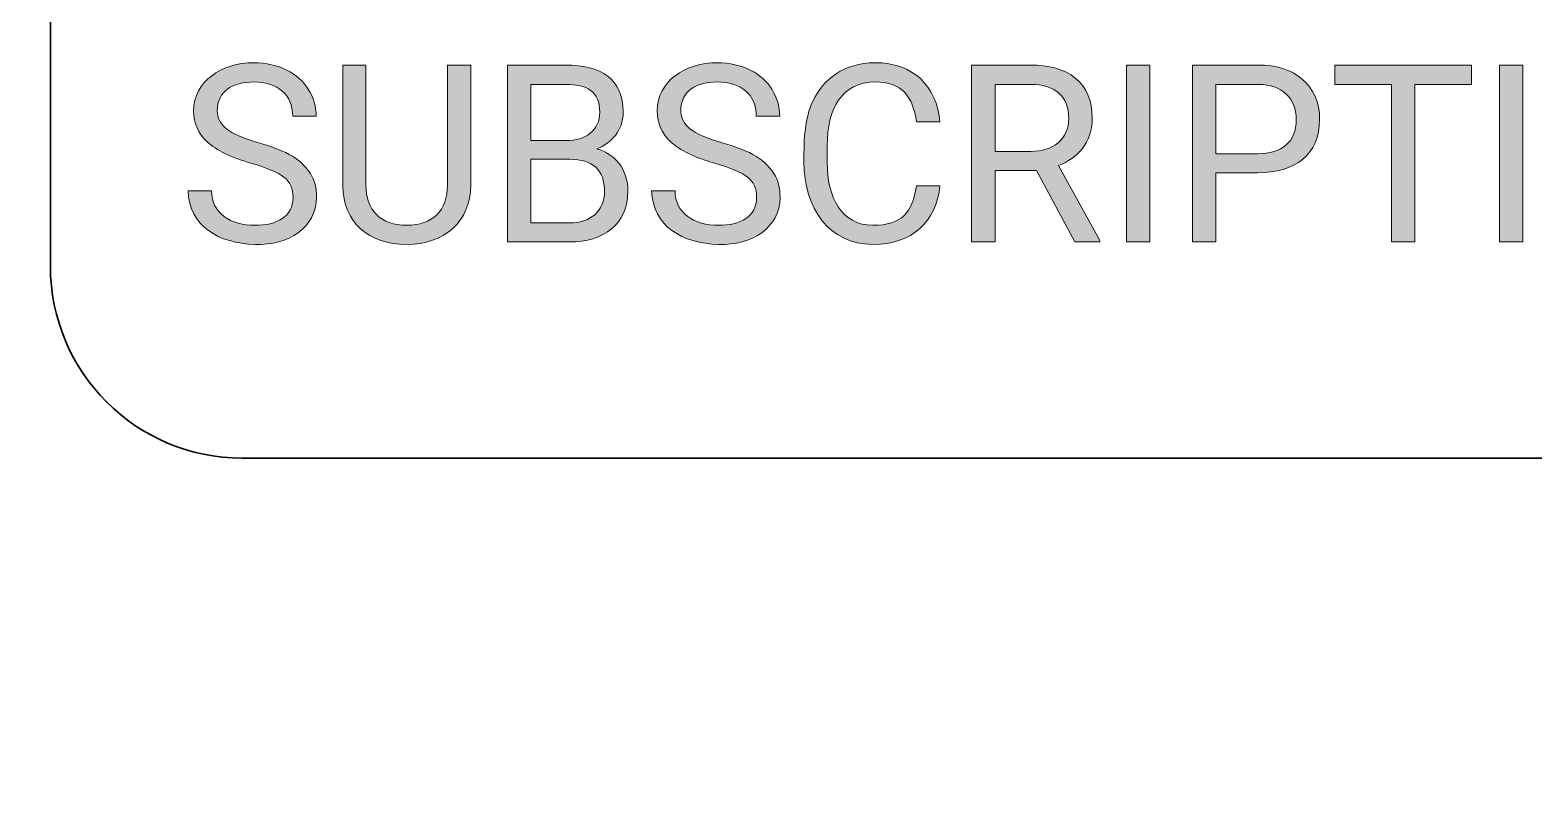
# Model space of a CAD drawing. Extents: x 3 to 1760, y 20 to 1040.
# Drawn here: x 566.7 to 660.8, y 622.4 to 670.5 of the extents above; entities that cross this region are included whole.
import ezdxf

# ---------------------------------------------------------------- set-up
doc = ezdxf.new("R2010")
doc.units = 0
doc.header["$MEASUREMENT"] = 0
doc.layers.add('Layer 1', color=7, linetype='Continuous', lineweight=0)

# ---------------------------------------------------------------- blocks, each defined once
blk = doc.blocks.new('Block_159')
at = {"layer": 'Layer 1', "true_color": 0x282c33, "transparency": 33554687}
h = blk.add_hatch(color=250, dxfattribs=at)
h.dxf.hatch_style = 2
edge = h.paths.add_edge_path()
edge.add_spline(control_points=[(580.812, 658.323), (582.172, 658.323), (583.197, 658.855), (583.197, 660.078), (583.197, 660.617), (583.007, 661.042), (582.628, 661.338), (582.248, 661.635), (581.557, 661.923), (580.562, 662.212), (579.308, 662.569), (578.397, 663.017), (577.827, 663.541), (577.258, 664.065), (576.977, 664.711), (576.977, 665.478), (576.977, 667.339), (578.731, 668.493), (580.736, 668.493), (582.301, 668.493), (583.539, 667.817), (584.147, 666.838), (584.473, 666.321), (584.64, 665.759), (584.64, 665.144), (584.64, 665.144), (583.174, 665.144), (583.174, 665.144), (583.174, 666.541), (582.195, 667.293), (580.736, 667.293), (579.43, 667.293), (578.465, 666.716), (578.45, 665.501), (578.45, 665.053), (578.648, 664.673), (579.027, 664.361), (579.407, 664.05), (580.053, 663.769), (580.972, 663.503), (582.529, 663.055), (583.592, 662.622), (584.283, 661.559), (584.549, 661.156), (584.663, 660.655), (584.663, 660.093), (584.648, 658.148), (582.909, 657.07), (580.812, 657.13), (578.549, 657.191), (576.703, 658.262), (576.627, 660.488), (576.627, 660.488), (578.093, 660.488), (578.093, 660.488), (578.093, 659.067), (579.308, 658.323), (580.812, 658.323)], knot_values=[0, 0, 0, 0, 1, 1, 1, 2, 2, 2, 3, 3, 3, 4, 4, 4, 5, 5, 5, 6, 6, 6, 7, 7, 7, 8, 8, 8, 9, 9, 9, 10, 10, 10, 11, 11, 11, 12, 12, 12, 13, 13, 13, 14, 14, 14, 15, 15, 15, 16, 16, 16, 17, 17, 17, 18, 18, 18, 19, 19, 19, 19], degree=3, periodic=0)
edge.add_line((580.812, 658.323), (580.812, 658.323))
h = blk.add_hatch(color=250, dxfattribs=at)
h.dxf.hatch_style = 2
edge = h.paths.add_edge_path()
edge.add_spline(control_points=[(590.299, 658.323), (591.924, 658.323), (592.859, 659.242), (592.851, 660.845), (592.851, 660.845), (592.851, 668.341), (592.851, 668.341), (592.851, 668.341), (594.317, 668.341), (594.317, 668.341), (594.317, 668.341), (594.317, 660.822), (594.317, 660.822), (594.294, 658.543), (592.661, 657.13), (590.299, 657.13), (587.952, 657.13), (586.304, 658.505), (586.311, 660.807), (586.311, 660.807), (586.311, 668.341), (586.311, 668.341), (586.311, 668.341), (587.755, 668.341), (587.755, 668.341), (587.755, 668.341), (587.755, 660.852), (587.755, 660.852), (587.747, 659.257), (588.689, 658.323), (590.299, 658.323)], knot_values=[0, 0, 0, 0, 1, 1, 1, 2, 2, 2, 3, 3, 3, 4, 4, 4, 5, 5, 5, 6, 6, 6, 7, 7, 7, 8, 8, 8, 9, 9, 9, 10, 10, 10, 10], degree=3, periodic=0)
edge.add_line((590.299, 658.323), (590.299, 658.323))
h = blk.add_hatch(color=250, dxfattribs=at)
h.dxf.hatch_style = 2
edge = h.paths.add_edge_path()
edge.add_spline(control_points=[(600.485, 658.475), (601.783, 658.46), (602.68, 659.196), (602.68, 660.457), (602.68, 661.787), (601.958, 662.455), (600.507, 662.455), (600.507, 662.455), (598.077, 662.455), (598.077, 662.455), (598.077, 662.455), (598.077, 658.475), (598.077, 658.475), (598.077, 658.475), (600.485, 658.475), (600.485, 658.475)], knot_values=[0, 0, 0, 0, 1, 1, 1, 2, 2, 2, 3, 3, 3, 4, 4, 4, 5, 5, 5, 5], degree=3, periodic=0)
edge = h.paths.add_edge_path()
edge.add_spline(control_points=[(604.146, 660.473), (604.138, 658.384), (602.649, 657.282), (600.454, 657.282), (600.454, 657.282), (596.619, 657.282), (596.619, 657.282), (596.619, 657.282), (596.619, 668.341), (596.619, 668.341), (596.619, 668.341), (600.234, 668.341), (600.234, 668.341), (602.467, 668.349), (603.849, 667.491), (603.849, 665.394), (603.849, 664.232), (603.097, 663.473), (602.209, 663.101), (603.318, 662.812), (604.146, 661.832), (604.146, 660.473)], knot_values=[0, 0, 0, 0, 1, 1, 1, 2, 2, 2, 3, 3, 3, 4, 4, 4, 5, 5, 5, 6, 6, 6, 7, 7, 7, 7], degree=3, periodic=0)
edge = h.paths.add_edge_path()
edge.add_spline(control_points=[(602.383, 665.402), (602.368, 666.708), (601.594, 667.141), (600.234, 667.141), (600.234, 667.141), (598.077, 667.141), (598.077, 667.141), (598.077, 667.141), (598.077, 663.625), (598.077, 663.625), (598.077, 663.625), (600.28, 663.625), (600.28, 663.625), (601.472, 663.602), (602.391, 664.263), (602.383, 665.402)], knot_values=[0, 0, 0, 0, 1, 1, 1, 2, 2, 2, 3, 3, 3, 4, 4, 4, 5, 5, 5, 5], degree=3, periodic=0)
edge.add_line((602.383, 665.402), (602.383, 665.402))
h = blk.add_hatch(color=250, dxfattribs=at)
h.dxf.hatch_style = 2
edge = h.paths.add_edge_path()
edge.add_spline(control_points=[(609.812, 658.323), (611.171, 658.323), (612.197, 658.855), (612.197, 660.078), (612.197, 660.617), (612.007, 661.042), (611.627, 661.338), (611.247, 661.635), (610.556, 661.923), (609.561, 662.212), (608.308, 662.569), (607.396, 663.017), (606.827, 663.541), (606.257, 664.065), (605.976, 664.711), (605.976, 665.478), (605.976, 667.339), (607.731, 668.493), (609.736, 668.493), (611.301, 668.493), (612.539, 667.817), (613.146, 666.838), (613.473, 666.321), (613.64, 665.759), (613.64, 665.144), (613.64, 665.144), (612.174, 665.144), (612.174, 665.144), (612.174, 666.541), (611.194, 667.293), (609.736, 667.293), (608.429, 667.293), (607.465, 666.716), (607.45, 665.501), (607.45, 665.053), (607.647, 664.673), (608.027, 664.361), (608.407, 664.05), (609.052, 663.769), (609.971, 663.503), (611.528, 663.055), (612.592, 662.622), (613.283, 661.559), (613.549, 661.156), (613.663, 660.655), (613.663, 660.093), (613.648, 658.148), (611.908, 657.07), (609.812, 657.13), (607.548, 657.191), (605.703, 658.262), (605.627, 660.488), (605.627, 660.488), (607.093, 660.488), (607.093, 660.488), (607.093, 659.067), (608.308, 658.323), (609.812, 658.323)], knot_values=[0, 0, 0, 0, 1, 1, 1, 2, 2, 2, 3, 3, 3, 4, 4, 4, 5, 5, 5, 6, 6, 6, 7, 7, 7, 8, 8, 8, 9, 9, 9, 10, 10, 10, 11, 11, 11, 12, 12, 12, 13, 13, 13, 14, 14, 14, 15, 15, 15, 16, 16, 16, 17, 17, 17, 18, 18, 18, 19, 19, 19, 19], degree=3, periodic=0)
edge.add_line((609.812, 658.323), (609.812, 658.323))
h = blk.add_hatch(color=250, dxfattribs=at)
h.dxf.hatch_style = 2
edge = h.paths.add_edge_path()
edge.add_spline(control_points=[(619.473, 658.323), (621.281, 658.323), (621.927, 659.098), (622.2, 660.792), (622.2, 660.792), (623.666, 660.792), (623.666, 660.792), (623.423, 658.536), (621.934, 657.13), (619.473, 657.13), (616.731, 657.13), (615.151, 659.402), (615.151, 662.295), (615.151, 663.792), (615.212, 665.03), (615.706, 666.07), (616.374, 667.483), (617.658, 668.478), (619.602, 668.493), (622.003, 668.509), (623.469, 667.012), (623.666, 664.787), (623.666, 664.787), (622.2, 664.787), (622.2, 664.787), (621.965, 666.397), (621.304, 667.293), (619.602, 667.293), (617.536, 667.293), (616.587, 665.592), (616.617, 663.321), (616.617, 663.321), (616.617, 662.25), (616.617, 662.25), (616.595, 660.108), (617.491, 658.323), (619.473, 658.323)], knot_values=[0, 0, 0, 0, 1, 1, 1, 2, 2, 2, 3, 3, 3, 4, 4, 4, 5, 5, 5, 6, 6, 6, 7, 7, 7, 8, 8, 8, 9, 9, 9, 10, 10, 10, 11, 11, 11, 12, 12, 12, 12], degree=3, periodic=0)
edge.add_line((619.473, 658.323), (619.473, 658.323))
h = blk.add_hatch(color=250, dxfattribs=at)
h.dxf.hatch_style = 2
edge = h.paths.add_edge_path()
edge.add_spline(control_points=[(633.191, 665.015), (633.191, 663.488), (632.264, 662.508), (631.079, 662.068), (631.079, 662.068), (633.677, 657.374), (633.677, 657.374), (633.677, 657.374), (633.677, 657.282), (633.677, 657.282), (633.677, 657.282), (632.112, 657.282), (632.112, 657.282), (632.112, 657.282), (629.712, 661.756), (629.712, 661.756), (629.712, 661.756), (627.114, 661.756), (627.114, 661.756), (627.114, 661.756), (627.114, 657.282), (627.114, 657.282), (627.114, 657.282), (625.648, 657.282), (625.648, 657.282), (625.648, 657.282), (625.648, 668.341), (625.648, 668.341), (625.648, 668.341), (629.309, 668.341), (629.309, 668.341), (631.664, 668.357), (633.191, 667.286), (633.191, 665.015)], knot_values=[0, 0, 0, 0, 1, 1, 1, 2, 2, 2, 3, 3, 3, 4, 4, 4, 5, 5, 5, 6, 6, 6, 7, 7, 7, 8, 8, 8, 9, 9, 9, 10, 10, 10, 11, 11, 11, 11], degree=3, periodic=0)
edge = h.paths.add_edge_path()
edge.add_spline(control_points=[(631.725, 665.015), (631.725, 666.435), (630.813, 667.141), (629.347, 667.141), (629.347, 667.141), (627.114, 667.141), (627.114, 667.141), (627.114, 667.141), (627.114, 662.949), (627.114, 662.949), (627.114, 662.949), (629.355, 662.949), (629.355, 662.949), (630.715, 662.926), (631.732, 663.716), (631.725, 665.015)], knot_values=[0, 0, 0, 0, 1, 1, 1, 2, 2, 2, 3, 3, 3, 4, 4, 4, 5, 5, 5, 5], degree=3, periodic=0)
edge.add_line((631.725, 665.015), (631.725, 665.015))
h = blk.add_hatch(color=250, dxfattribs=at)
h.dxf.hatch_style = 2
edge = h.paths.add_edge_path()
edge.add_spline(control_points=[(636.799, 657.282), (636.799, 657.282), (635.34, 657.282), (635.34, 657.282), (635.34, 657.282), (635.34, 668.341), (635.34, 668.341), (635.34, 668.341), (636.799, 668.341), (636.799, 668.341), (636.799, 668.341), (636.799, 657.282), (636.799, 657.282)], knot_values=[0, 0, 0, 0, 1, 1, 1, 2, 2, 2, 3, 3, 3, 4, 4, 4, 4], degree=3, periodic=0)
edge.add_line((636.799, 657.282), (636.799, 657.282))
h = blk.add_hatch(color=250, dxfattribs=at)
h.dxf.hatch_style = 2
edge = h.paths.add_edge_path()
edge.add_spline(control_points=[(647.417, 664.961), (647.41, 662.706), (645.883, 661.612), (643.528, 661.612), (643.528, 661.612), (640.923, 661.612), (640.923, 661.612), (640.923, 661.612), (640.923, 657.282), (640.923, 657.282), (640.923, 657.282), (639.465, 657.282), (639.465, 657.282), (639.465, 657.282), (639.465, 668.341), (639.465, 668.341), (639.465, 668.341), (643.543, 668.341), (643.543, 668.341), (645.799, 668.387), (647.417, 667.096), (647.417, 664.961)], knot_values=[0, 0, 0, 0, 1, 1, 1, 2, 2, 2, 3, 3, 3, 4, 4, 4, 5, 5, 5, 6, 6, 6, 7, 7, 7, 7], degree=3, periodic=0)
edge = h.paths.add_edge_path()
edge.add_spline(control_points=[(645.959, 664.946), (645.966, 666.298), (645.002, 667.134), (643.627, 667.141), (643.627, 667.141), (640.923, 667.141), (640.923, 667.141), (640.923, 667.141), (640.923, 662.804), (640.923, 662.804), (640.923, 662.804), (643.543, 662.804), (643.543, 662.804), (645.032, 662.797), (645.959, 663.503), (645.959, 664.946)], knot_values=[0, 0, 0, 0, 1, 1, 1, 2, 2, 2, 3, 3, 3, 4, 4, 4, 5, 5, 5, 5], degree=3, periodic=0)
edge.add_line((645.959, 664.946), (645.959, 664.946))
h = blk.add_hatch(color=250, dxfattribs=at)
h.dxf.hatch_style = 2
edge = h.paths.add_edge_path()
edge.add_spline(control_points=[(656.919, 667.141), (656.919, 667.141), (653.364, 667.141), (653.364, 667.141), (653.364, 667.141), (653.364, 657.282), (653.364, 657.282), (653.364, 657.282), (651.914, 657.282), (651.914, 657.282), (651.914, 657.282), (651.914, 667.141), (651.914, 667.141), (651.914, 667.141), (648.367, 667.141), (648.367, 667.141), (648.367, 667.141), (648.367, 668.341), (648.367, 668.341), (648.367, 668.341), (656.919, 668.341), (656.919, 668.341), (656.919, 668.341), (656.919, 667.141), (656.919, 667.141)], knot_values=[0, 0, 0, 0, 1, 1, 1, 2, 2, 2, 3, 3, 3, 4, 4, 4, 5, 5, 5, 6, 6, 6, 7, 7, 7, 8, 8, 8, 8], degree=3, periodic=0)
edge.add_line((656.919, 667.141), (656.919, 667.141))
h = blk.add_hatch(color=250, dxfattribs=at)
h.dxf.hatch_style = 2
edge = h.paths.add_edge_path()
edge.add_spline(control_points=[(660.124, 657.282), (660.124, 657.282), (658.666, 657.282), (658.666, 657.282), (658.666, 657.282), (658.666, 668.341), (658.666, 668.341), (658.666, 668.341), (660.124, 668.341), (660.124, 668.341), (660.124, 668.341), (660.124, 657.282), (660.124, 657.282)], knot_values=[0, 0, 0, 0, 1, 1, 1, 2, 2, 2, 3, 3, 3, 4, 4, 4, 4], degree=3, periodic=0)
edge.add_line((660.124, 657.282), (660.124, 657.282))
at = {"layer": 'Layer 1'}
for points, knots in [([(580.812, 658.323), (582.172, 658.323), (583.197, 658.855), (583.197, 660.078), (583.197, 660.617), (583.007, 661.042), (582.628, 661.338), (582.248, 661.635), (581.557, 661.923), (580.562, 662.212), (579.308, 662.569), (578.397, 663.017), (577.827, 663.541), (577.258, 664.065), (576.977, 664.711), (576.977, 665.478), (576.977, 667.339), (578.731, 668.493), (580.736, 668.493), (582.301, 668.493), (583.539, 667.817), (584.147, 666.838), (584.473, 666.321), (584.64, 665.759), (584.64, 665.144), (584.64, 665.144), (583.174, 665.144), (583.174, 665.144), (583.174, 666.541), (582.195, 667.293), (580.736, 667.293), (579.43, 667.293), (578.465, 666.716), (578.45, 665.501), (578.45, 665.053), (578.648, 664.673), (579.027, 664.361), (579.407, 664.05), (580.053, 663.769), (580.972, 663.503), (582.529, 663.055), (583.592, 662.622), (584.283, 661.559), (584.549, 661.156), (584.663, 660.655), (584.663, 660.093), (584.648, 658.148), (582.909, 657.07), (580.812, 657.13), (578.549, 657.191), (576.703, 658.262), (576.627, 660.488), (576.627, 660.488), (578.093, 660.488), (578.093, 660.488), (578.093, 659.067), (579.308, 658.323), (580.812, 658.323)], [0, 0, 0, 0, 1, 1, 1, 2, 2, 2, 3, 3, 3, 4, 4, 4, 5, 5, 5, 6, 6, 6, 7, 7, 7, 8, 8, 8, 9, 9, 9, 10, 10, 10, 11, 11, 11, 12, 12, 12, 13, 13, 13, 14, 14, 14, 15, 15, 15, 16, 16, 16, 17, 17, 17, 18, 18, 18, 19, 19, 19, 19]), ([(590.299, 658.323), (591.924, 658.323), (592.859, 659.242), (592.851, 660.845), (592.851, 660.845), (592.851, 668.341), (592.851, 668.341), (592.851, 668.341), (594.317, 668.341), (594.317, 668.341), (594.317, 668.341), (594.317, 660.822), (594.317, 660.822), (594.294, 658.543), (592.661, 657.13), (590.299, 657.13), (587.952, 657.13), (586.304, 658.505), (586.311, 660.807), (586.311, 660.807), (586.311, 668.341), (586.311, 668.341), (586.311, 668.341), (587.755, 668.341), (587.755, 668.341), (587.755, 668.341), (587.755, 660.852), (587.755, 660.852), (587.747, 659.257), (588.689, 658.323), (590.299, 658.323)], [0, 0, 0, 0, 1, 1, 1, 2, 2, 2, 3, 3, 3, 4, 4, 4, 5, 5, 5, 6, 6, 6, 7, 7, 7, 8, 8, 8, 9, 9, 9, 10, 10, 10, 10]), ([(604.146, 660.473), (604.138, 658.384), (602.649, 657.282), (600.454, 657.282), (600.454, 657.282), (596.619, 657.282), (596.619, 657.282), (596.619, 657.282), (596.619, 668.341), (596.619, 668.341), (596.619, 668.341), (600.234, 668.341), (600.234, 668.341), (602.467, 668.349), (603.849, 667.491), (603.849, 665.394), (603.849, 664.232), (603.097, 663.473), (602.209, 663.101), (603.318, 662.812), (604.146, 661.832), (604.146, 660.473)], [0, 0, 0, 0, 1, 1, 1, 2, 2, 2, 3, 3, 3, 4, 4, 4, 5, 5, 5, 6, 6, 6, 7, 7, 7, 7]), ([(609.812, 658.323), (611.171, 658.323), (612.197, 658.855), (612.197, 660.078), (612.197, 660.617), (612.007, 661.042), (611.627, 661.338), (611.247, 661.635), (610.556, 661.923), (609.561, 662.212), (608.308, 662.569), (607.396, 663.017), (606.827, 663.541), (606.257, 664.065), (605.976, 664.711), (605.976, 665.478), (605.976, 667.339), (607.731, 668.493), (609.736, 668.493), (611.301, 668.493), (612.539, 667.817), (613.146, 666.838), (613.473, 666.321), (613.64, 665.759), (613.64, 665.144), (613.64, 665.144), (612.174, 665.144), (612.174, 665.144), (612.174, 666.541), (611.194, 667.293), (609.736, 667.293), (608.429, 667.293), (607.465, 666.716), (607.45, 665.501), (607.45, 665.053), (607.647, 664.673), (608.027, 664.361), (608.407, 664.05), (609.052, 663.769), (609.971, 663.503), (611.528, 663.055), (612.592, 662.622), (613.283, 661.559), (613.549, 661.156), (613.663, 660.655), (613.663, 660.093), (613.648, 658.148), (611.908, 657.07), (609.812, 657.13), (607.548, 657.191), (605.703, 658.262), (605.627, 660.488), (605.627, 660.488), (607.093, 660.488), (607.093, 660.488), (607.093, 659.067), (608.308, 658.323), (609.812, 658.323)], [0, 0, 0, 0, 1, 1, 1, 2, 2, 2, 3, 3, 3, 4, 4, 4, 5, 5, 5, 6, 6, 6, 7, 7, 7, 8, 8, 8, 9, 9, 9, 10, 10, 10, 11, 11, 11, 12, 12, 12, 13, 13, 13, 14, 14, 14, 15, 15, 15, 16, 16, 16, 17, 17, 17, 18, 18, 18, 19, 19, 19, 19]), ([(619.473, 658.323), (621.281, 658.323), (621.927, 659.098), (622.2, 660.792), (622.2, 660.792), (623.666, 660.792), (623.666, 660.792), (623.423, 658.536), (621.934, 657.13), (619.473, 657.13), (616.731, 657.13), (615.151, 659.402), (615.151, 662.295), (615.151, 663.792), (615.212, 665.03), (615.706, 666.07), (616.374, 667.483), (617.658, 668.478), (619.602, 668.493), (622.003, 668.509), (623.469, 667.012), (623.666, 664.787), (623.666, 664.787), (622.2, 664.787), (622.2, 664.787), (621.965, 666.397), (621.304, 667.293), (619.602, 667.293), (617.536, 667.293), (616.587, 665.592), (616.617, 663.321), (616.617, 663.321), (616.617, 662.25), (616.617, 662.25), (616.595, 660.108), (617.491, 658.323), (619.473, 658.323)], [0, 0, 0, 0, 1, 1, 1, 2, 2, 2, 3, 3, 3, 4, 4, 4, 5, 5, 5, 6, 6, 6, 7, 7, 7, 8, 8, 8, 9, 9, 9, 10, 10, 10, 11, 11, 11, 12, 12, 12, 12]), ([(633.191, 665.015), (633.191, 663.488), (632.264, 662.508), (631.079, 662.068), (631.079, 662.068), (633.677, 657.374), (633.677, 657.374), (633.677, 657.374), (633.677, 657.282), (633.677, 657.282), (633.677, 657.282), (632.112, 657.282), (632.112, 657.282), (632.112, 657.282), (629.712, 661.756), (629.712, 661.756), (629.712, 661.756), (627.114, 661.756), (627.114, 661.756), (627.114, 661.756), (627.114, 657.282), (627.114, 657.282), (627.114, 657.282), (625.648, 657.282), (625.648, 657.282), (625.648, 657.282), (625.648, 668.341), (625.648, 668.341), (625.648, 668.341), (629.309, 668.341), (629.309, 668.341), (631.664, 668.357), (633.191, 667.286), (633.191, 665.015)], [0, 0, 0, 0, 1, 1, 1, 2, 2, 2, 3, 3, 3, 4, 4, 4, 5, 5, 5, 6, 6, 6, 7, 7, 7, 8, 8, 8, 9, 9, 9, 10, 10, 10, 11, 11, 11, 11]), ([(636.799, 657.282), (636.799, 657.282), (635.34, 657.282), (635.34, 657.282), (635.34, 657.282), (635.34, 668.341), (635.34, 668.341), (635.34, 668.341), (636.799, 668.341), (636.799, 668.341), (636.799, 668.341), (636.799, 657.282), (636.799, 657.282)], [0, 0, 0, 0, 1, 1, 1, 2, 2, 2, 3, 3, 3, 4, 4, 4, 4]), ([(647.417, 664.961), (647.41, 662.706), (645.883, 661.612), (643.528, 661.612), (643.528, 661.612), (640.923, 661.612), (640.923, 661.612), (640.923, 661.612), (640.923, 657.282), (640.923, 657.282), (640.923, 657.282), (639.465, 657.282), (639.465, 657.282), (639.465, 657.282), (639.465, 668.341), (639.465, 668.341), (639.465, 668.341), (643.543, 668.341), (643.543, 668.341), (645.799, 668.387), (647.417, 667.096), (647.417, 664.961)], [0, 0, 0, 0, 1, 1, 1, 2, 2, 2, 3, 3, 3, 4, 4, 4, 5, 5, 5, 6, 6, 6, 7, 7, 7, 7]), ([(656.919, 667.141), (656.919, 667.141), (653.364, 667.141), (653.364, 667.141), (653.364, 667.141), (653.364, 657.282), (653.364, 657.282), (653.364, 657.282), (651.914, 657.282), (651.914, 657.282), (651.914, 657.282), (651.914, 667.141), (651.914, 667.141), (651.914, 667.141), (648.367, 667.141), (648.367, 667.141), (648.367, 667.141), (648.367, 668.341), (648.367, 668.341), (648.367, 668.341), (656.919, 668.341), (656.919, 668.341), (656.919, 668.341), (656.919, 667.141), (656.919, 667.141)], [0, 0, 0, 0, 1, 1, 1, 2, 2, 2, 3, 3, 3, 4, 4, 4, 5, 5, 5, 6, 6, 6, 7, 7, 7, 8, 8, 8, 8]), ([(660.124, 657.282), (660.124, 657.282), (658.666, 657.282), (658.666, 657.282), (658.666, 657.282), (658.666, 668.341), (658.666, 668.341), (658.666, 668.341), (660.124, 668.341), (660.124, 668.341), (660.124, 668.341), (660.124, 657.282), (660.124, 657.282)], [0, 0, 0, 0, 1, 1, 1, 2, 2, 2, 3, 3, 3, 4, 4, 4, 4]), ([(602.383, 665.402), (602.368, 666.708), (601.594, 667.141), (600.234, 667.141), (600.234, 667.141), (598.077, 667.141), (598.077, 667.141), (598.077, 667.141), (598.077, 663.625), (598.077, 663.625), (598.077, 663.625), (600.28, 663.625), (600.28, 663.625), (601.472, 663.602), (602.391, 664.263), (602.383, 665.402)], [0, 0, 0, 0, 1, 1, 1, 2, 2, 2, 3, 3, 3, 4, 4, 4, 5, 5, 5, 5]), ([(631.725, 665.015), (631.725, 666.435), (630.813, 667.141), (629.347, 667.141), (629.347, 667.141), (627.114, 667.141), (627.114, 667.141), (627.114, 667.141), (627.114, 662.949), (627.114, 662.949), (627.114, 662.949), (629.355, 662.949), (629.355, 662.949), (630.715, 662.926), (631.732, 663.716), (631.725, 665.015)], [0, 0, 0, 0, 1, 1, 1, 2, 2, 2, 3, 3, 3, 4, 4, 4, 5, 5, 5, 5]), ([(645.959, 664.946), (645.966, 666.298), (645.002, 667.134), (643.627, 667.141), (643.627, 667.141), (640.923, 667.141), (640.923, 667.141), (640.923, 667.141), (640.923, 662.804), (640.923, 662.804), (640.923, 662.804), (643.543, 662.804), (643.543, 662.804), (645.032, 662.797), (645.959, 663.503), (645.959, 664.946)], [0, 0, 0, 0, 1, 1, 1, 2, 2, 2, 3, 3, 3, 4, 4, 4, 5, 5, 5, 5]), ([(600.485, 658.475), (601.783, 658.46), (602.68, 659.196), (602.68, 660.457), (602.68, 661.787), (601.958, 662.455), (600.507, 662.455), (600.507, 662.455), (598.077, 662.455), (598.077, 662.455), (598.077, 662.455), (598.077, 658.475), (598.077, 658.475), (598.077, 658.475), (600.485, 658.475), (600.485, 658.475)], [0, 0, 0, 0, 1, 1, 1, 2, 2, 2, 3, 3, 3, 4, 4, 4, 5, 5, 5, 5])]:
    blk.add_open_spline(points, degree=3, knots=knots, dxfattribs=at)
blk = doc.blocks.new('Block_158')
at = {"layer": 'Layer 1'}
blk.add_blockref('Block_159', (0, 0), dxfattribs=at)
blk = doc.blocks.new('Block_153')
at = {"layer": 'Layer 1'}
blk.add_blockref('Block_158', (0, 0), dxfattribs=at)
blk = doc.blocks.new('Block_0')
at = {"layer": 'Layer 1', "true_color": 0x666666, "transparency": 33554687}
h = blk.add_hatch(color=251, dxfattribs=at)
h.dxf.hatch_style = 2
edge = h.paths.add_edge_path()
edge.add_spline(control_points=[(494.515, 382.02), (494.515, 382.02), (494.655, 380.2), (494.655, 380.2), (494.655, 380.2), (495.075, 378.45), (495.075, 378.45), (495.075, 378.45), (495.775, 376.78), (495.775, 376.78), (495.775, 376.78), (496.715, 375.24), (496.715, 375.24), (496.715, 375.24), (497.885, 373.87), (497.885, 373.87), (497.885, 373.87), (499.255, 372.7), (499.255, 372.7), (499.255, 372.7), (500.795, 371.75), (500.795, 371.75), (500.795, 371.75), (502.464, 371.05), (502.464, 371.05), (502.464, 371.05), (504.214, 370.65), (504.214, 370.65), (504.214, 370.65), (506.035, 370.5), (506.035, 370.5), (506.035, 370.5), (1162.985, 370.5), (1162.985, 370.5), (1162.985, 370.5), (1164.924, 370.35), (1164.924, 370.35), (1164.924, 370.35), (1166.824, 369.89), (1166.824, 369.89), (1166.824, 369.89), (1168.654, 369.13), (1168.654, 369.13), (1168.654, 369.13), (1170.324, 368.1), (1170.324, 368.1), (1170.324, 368.1), (1171.824, 366.84), (1171.824, 366.84), (1171.824, 366.84), (1173.094, 365.34), (1173.094, 365.34), (1173.094, 365.34), (1174.115, 363.68), (1174.115, 363.68), (1174.115, 363.68), (1174.855, 361.86), (1174.855, 361.86), (1174.855, 361.86), (1175.314, 359.96), (1175.314, 359.96), (1175.314, 359.96), (1175.464, 358.02), (1175.464, 358.02), (1175.464, 358.02), (1175.464, 180.17), (1175.464, 180.17), (1175.464, 180.17), (1175.605, 178.35), (1175.605, 178.35), (1175.605, 178.35), (1176.025, 176.6), (1176.025, 176.6), (1176.025, 176.6), (1176.725, 174.93), (1176.725, 174.93), (1176.725, 174.93), (1177.655, 173.39), (1177.655, 173.39), (1177.655, 173.39), (1178.825, 172.01), (1178.825, 172.01), (1178.825, 172.01), (1180.195, 170.84), (1180.195, 170.84), (1180.195, 170.84), (1181.725, 169.9), (1181.725, 169.9), (1181.725, 169.9), (1183.395, 169.22), (1183.395, 169.22), (1183.395, 169.22), (1185.145, 168.8), (1185.145, 168.8), (1185.145, 168.8), (1186.965, 168.65), (1186.965, 168.65), (1186.965, 168.65), (1198.565, 168.65), (1198.565, 168.65), (1198.565, 168.65), (1198.565, 167.65), (1198.565, 167.65), (1198.565, 167.65), (1186.925, 167.65), (1186.925, 167.65), (1186.925, 167.65), (1184.995, 167.8), (1184.995, 167.8), (1184.995, 167.8), (1183.094, 168.26), (1183.094, 168.26), (1183.094, 168.26), (1181.275, 169.01), (1181.275, 169.01), (1181.275, 169.01), (1179.594, 170.05), (1179.594, 170.05), (1179.594, 170.05), (1178.094, 171.32), (1178.094, 171.32), (1178.094, 171.32), (1176.834, 172.82), (1176.834, 172.82), (1176.834, 172.82), (1175.804, 174.5), (1175.804, 174.5), (1175.804, 174.5), (1175.064, 176.3), (1175.064, 176.3), (1175.064, 176.3), (1174.605, 178.22), (1174.605, 178.22), (1174.605, 178.22), (1174.454, 180.15), (1174.454, 180.15), (1174.454, 180.15), (1174.454, 357.98), (1174.454, 357.98), (1174.454, 357.98), (1174.314, 359.8), (1174.314, 359.8), (1174.314, 359.8), (1173.914, 361.55), (1173.914, 361.55), (1173.914, 361.55), (1173.214, 363.22), (1173.214, 363.22), (1173.214, 363.22), (1172.265, 364.76), (1172.265, 364.76), (1172.265, 364.76), (1171.094, 366.13), (1171.094, 366.13), (1171.094, 366.13), (1169.725, 367.3), (1169.725, 367.3), (1169.725, 367.3), (1168.194, 368.25), (1168.194, 368.25), (1168.194, 368.25), (1166.534, 368.95), (1166.534, 368.95), (1166.534, 368.95), (1164.784, 369.35), (1164.784, 369.35), (1164.784, 369.35), (1162.964, 369.5), (1162.964, 369.5), (1162.964, 369.5), (505.995, 369.5), (505.995, 369.5), (505.995, 369.5), (504.055, 369.65), (504.055, 369.65), (504.055, 369.65), (502.154, 370.11), (502.154, 370.11), (502.154, 370.11), (500.334, 370.87), (500.334, 370.87), (500.334, 370.87), (498.665, 371.9), (498.665, 371.9), (498.665, 371.9), (497.165, 373.16), (497.165, 373.16), (497.165, 373.16), (495.904, 374.66), (495.904, 374.66), (495.904, 374.66), (494.865, 376.32), (494.865, 376.32), (494.865, 376.32), (494.115, 378.14), (494.115, 378.14), (494.115, 378.14), (493.665, 380.04), (493.665, 380.04), (493.665, 380.04), (493.514, 381.98), (493.514, 381.98), (493.514, 381.98), (493.514, 729.43), (493.514, 729.43), (493.514, 729.43), (494.514, 729.43), (494.514, 729.43), (494.514, 729.43), (494.515, 382.02), (494.515, 382.02)], knot_values=[0, 0, 0, 0, 1, 1, 1, 2, 2, 2, 3, 3, 3, 4, 4, 4, 5, 5, 5, 6, 6, 6, 7, 7, 7, 8, 8, 8, 9, 9, 9, 10, 10, 10, 11, 11, 11, 12, 12, 12, 13, 13, 13, 14, 14, 14, 15, 15, 15, 16, 16, 16, 17, 17, 17, 18, 18, 18, 19, 19, 19, 20, 20, 20, 21, 21, 21, 22, 22, 22, 23, 23, 23, 24, 24, 24, 25, 25, 25, 26, 26, 26, 27, 27, 27, 28, 28, 28, 29, 29, 29, 30, 30, 30, 31, 31, 31, 32, 32, 32, 33, 33, 33, 34, 34, 34, 35, 35, 35, 36, 36, 36, 37, 37, 37, 38, 38, 38, 39, 39, 39, 40, 40, 40, 41, 41, 41, 42, 42, 42, 43, 43, 43, 44, 44, 44, 45, 45, 45, 46, 46, 46, 47, 47, 47, 48, 48, 48, 49, 49, 49, 50, 50, 50, 51, 51, 51, 52, 52, 52, 53, 53, 53, 54, 54, 54, 55, 55, 55, 56, 56, 56, 57, 57, 57, 58, 58, 58, 59, 59, 59, 60, 60, 60, 61, 61, 61, 62, 62, 62, 63, 63, 63, 64, 64, 64, 65, 65, 65, 66, 66, 66, 67, 67, 67, 68, 68, 68, 69, 69, 69, 70, 70, 70, 70], degree=3, periodic=0)
at = {"layer": 'Layer 1', "color": 251, "lineweight": 0, "true_color": 0x666666}
blk.add_open_spline([(494.515, 382.02), (494.515, 382.02), (494.655, 380.2), (494.655, 380.2), (494.655, 380.2), (495.075, 378.45), (495.075, 378.45), (495.075, 378.45), (495.775, 376.78), (495.775, 376.78), (495.775, 376.78), (496.715, 375.24), (496.715, 375.24), (496.715, 375.24), (497.885, 373.87), (497.885, 373.87), (497.885, 373.87), (499.255, 372.7), (499.255, 372.7), (499.255, 372.7), (500.795, 371.75), (500.795, 371.75), (500.795, 371.75), (502.464, 371.05), (502.464, 371.05), (502.464, 371.05), (504.214, 370.65), (504.214, 370.65), (504.214, 370.65), (506.035, 370.5), (506.035, 370.5), (506.035, 370.5), (1162.985, 370.5), (1162.985, 370.5), (1162.985, 370.5), (1164.924, 370.35), (1164.924, 370.35), (1164.924, 370.35), (1166.824, 369.89), (1166.824, 369.89), (1166.824, 369.89), (1168.654, 369.13), (1168.654, 369.13), (1168.654, 369.13), (1170.324, 368.1), (1170.324, 368.1), (1170.324, 368.1), (1171.824, 366.84), (1171.824, 366.84), (1171.824, 366.84), (1173.094, 365.34), (1173.094, 365.34), (1173.094, 365.34), (1174.115, 363.68), (1174.115, 363.68), (1174.115, 363.68), (1174.855, 361.86), (1174.855, 361.86), (1174.855, 361.86), (1175.314, 359.96), (1175.314, 359.96), (1175.314, 359.96), (1175.464, 358.02), (1175.464, 358.02), (1175.464, 358.02), (1175.464, 180.17), (1175.464, 180.17), (1175.464, 180.17), (1175.605, 178.35), (1175.605, 178.35), (1175.605, 178.35), (1176.025, 176.6), (1176.025, 176.6), (1176.025, 176.6), (1176.725, 174.93), (1176.725, 174.93), (1176.725, 174.93), (1177.655, 173.39), (1177.655, 173.39), (1177.655, 173.39), (1178.825, 172.01), (1178.825, 172.01), (1178.825, 172.01), (1180.195, 170.84), (1180.195, 170.84), (1180.195, 170.84), (1181.725, 169.9), (1181.725, 169.9), (1181.725, 169.9), (1183.395, 169.22), (1183.395, 169.22), (1183.395, 169.22), (1185.145, 168.8), (1185.145, 168.8), (1185.145, 168.8), (1186.965, 168.65), (1186.965, 168.65), (1186.965, 168.65), (1198.565, 168.65), (1198.565, 168.65), (1198.565, 168.65), (1198.565, 167.65), (1198.565, 167.65), (1198.565, 167.65), (1186.925, 167.65), (1186.925, 167.65), (1186.925, 167.65), (1184.995, 167.8), (1184.995, 167.8), (1184.995, 167.8), (1183.094, 168.26), (1183.094, 168.26), (1183.094, 168.26), (1181.275, 169.01), (1181.275, 169.01), (1181.275, 169.01), (1179.594, 170.05), (1179.594, 170.05), (1179.594, 170.05), (1178.094, 171.32), (1178.094, 171.32), (1178.094, 171.32), (1176.834, 172.82), (1176.834, 172.82), (1176.834, 172.82), (1175.804, 174.5), (1175.804, 174.5), (1175.804, 174.5), (1175.064, 176.3), (1175.064, 176.3), (1175.064, 176.3), (1174.605, 178.22), (1174.605, 178.22), (1174.605, 178.22), (1174.454, 180.15), (1174.454, 180.15), (1174.454, 180.15), (1174.454, 357.98), (1174.454, 357.98), (1174.454, 357.98), (1174.314, 359.8), (1174.314, 359.8), (1174.314, 359.8), (1173.914, 361.55), (1173.914, 361.55), (1173.914, 361.55), (1173.214, 363.22), (1173.214, 363.22), (1173.214, 363.22), (1172.265, 364.76), (1172.265, 364.76), (1172.265, 364.76), (1171.094, 366.13), (1171.094, 366.13), (1171.094, 366.13), (1169.725, 367.3), (1169.725, 367.3), (1169.725, 367.3), (1168.194, 368.25), (1168.194, 368.25), (1168.194, 368.25), (1166.534, 368.95), (1166.534, 368.95), (1166.534, 368.95), (1164.784, 369.35), (1164.784, 369.35), (1164.784, 369.35), (1162.964, 369.5), (1162.964, 369.5), (1162.964, 369.5), (505.995, 369.5), (505.995, 369.5), (505.995, 369.5), (504.055, 369.65), (504.055, 369.65), (504.055, 369.65), (502.154, 370.11), (502.154, 370.11), (502.154, 370.11), (500.334, 370.87), (500.334, 370.87), (500.334, 370.87), (498.665, 371.9), (498.665, 371.9), (498.665, 371.9), (497.165, 373.16), (497.165, 373.16), (497.165, 373.16), (495.904, 374.66), (495.904, 374.66), (495.904, 374.66), (494.865, 376.32), (494.865, 376.32), (494.865, 376.32), (494.115, 378.14), (494.115, 378.14), (494.115, 378.14), (493.665, 380.04), (493.665, 380.04), (493.665, 380.04), (493.514, 381.98), (493.514, 381.98), (493.514, 381.98), (493.514, 729.43), (493.514, 729.43), (493.514, 729.43), (494.514, 729.43), (494.514, 729.43), (494.514, 729.43), (494.515, 382.02), (494.515, 382.02)], degree=3, knots=[0, 0, 0, 0, 1, 1, 1, 2, 2, 2, 3, 3, 3, 4, 4, 4, 5, 5, 5, 6, 6, 6, 7, 7, 7, 8, 8, 8, 9, 9, 9, 10, 10, 10, 11, 11, 11, 12, 12, 12, 13, 13, 13, 14, 14, 14, 15, 15, 15, 16, 16, 16, 17, 17, 17, 18, 18, 18, 19, 19, 19, 20, 20, 20, 21, 21, 21, 22, 22, 22, 23, 23, 23, 24, 24, 24, 25, 25, 25, 26, 26, 26, 27, 27, 27, 28, 28, 28, 29, 29, 29, 30, 30, 30, 31, 31, 31, 32, 32, 32, 33, 33, 33, 34, 34, 34, 35, 35, 35, 36, 36, 36, 37, 37, 37, 38, 38, 38, 39, 39, 39, 40, 40, 40, 41, 41, 41, 42, 42, 42, 43, 43, 43, 44, 44, 44, 45, 45, 45, 46, 46, 46, 47, 47, 47, 48, 48, 48, 49, 49, 49, 50, 50, 50, 51, 51, 51, 52, 52, 52, 53, 53, 53, 54, 54, 54, 55, 55, 55, 56, 56, 56, 57, 57, 57, 58, 58, 58, 59, 59, 59, 60, 60, 60, 61, 61, 61, 62, 62, 62, 63, 63, 63, 64, 64, 64, 65, 65, 65, 66, 66, 66, 67, 67, 67, 68, 68, 68, 69, 69, 69, 70, 70, 70, 70], dxfattribs=at)
at = {"layer": 'Layer 1', "color": 251, "lineweight": 35, "true_color": 0x666666}
for points, knots in [([(519.345, 729.43), (519.345, 729.43), (519.345, 594.6), (519.345, 594.6), (519.345, 587.973), (524.717, 582.6), (531.345, 582.6), (531.345, 582.6), (701.645, 582.6), (701.645, 582.6)], [0, 0, 0, 0, 1, 1, 1, 2, 2, 2, 3, 3, 3, 3]), ([(839.045, 623.1), (839.045, 623.1), (839.045, 631.76), (839.045, 631.76), (839.045, 638.387), (833.672, 643.76), (827.045, 643.76), (827.045, 643.76), (580.015, 643.76), (580.015, 643.76), (573.387, 643.76), (568.015, 649.133), (568.015, 655.76), (568.015, 655.76), (568.015, 681.38), (568.015, 681.38), (568.015, 688.007), (562.642, 693.38), (556.015, 693.38), (556.015, 693.38), (547.515, 693.38), (547.515, 693.38), (540.887, 693.38), (535.515, 698.753), (535.515, 705.38), (535.515, 705.38), (535.515, 716.08), (535.515, 716.08)], [0, 0, 0, 0, 1, 1, 1, 2, 2, 2, 3, 3, 3, 4, 4, 4, 5, 5, 5, 6, 6, 6, 7, 7, 7, 8, 8, 8, 9, 9, 9, 9])]:
    blk.add_open_spline(points, degree=3, knots=knots, dxfattribs=at)
at = {"layer": 'Layer 1'}
blk.add_blockref('Block_153', (0, 0), dxfattribs=at)

msp = doc.modelspace()

# ---------------------------------------------------------------- block references
at = {"layer": 'Layer 1'}
msp.add_blockref('Block_0', (0, 0), dxfattribs=at)

doc.saveas('drawing.dxf')
